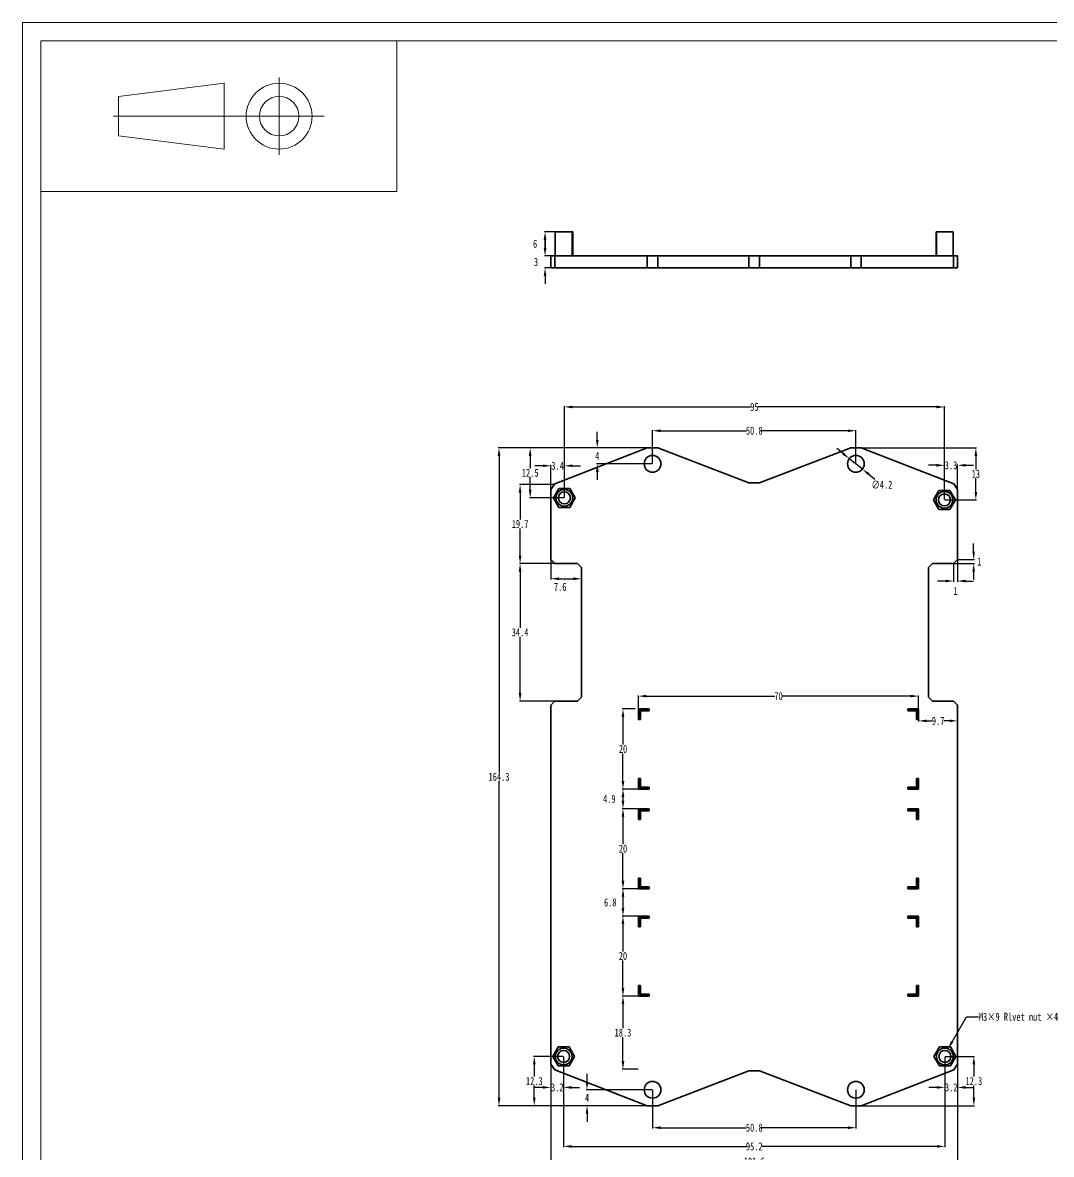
# Model space of a CAD drawing. Header units: millimetres. Extents: x 229 to 826, y -148 to 277.
# Drawn here: x 229 to 486, y -5.8 to 276.9 of the extents above; entities that cross this region are included whole.
import ezdxf
from ezdxf import colors
from ezdxf.entities.mleader import LeaderData, LeaderLine
from ezdxf.math import Vec2, Vec3

# ---------------------------------------------------------------- set-up
doc = ezdxf.new("R2010")
doc.units = ezdxf.units.MM
doc.header["$MEASUREMENT"] = 0
for name, color, linetype, lineweight in [('图框', 7, 'Continuous', 15), ('尺寸线层', 3, 'Continuous', 15), ('粗实线层', 7, 'Continuous', 35), ('细实线', 7, 'Continuous', 20)]:
    doc.layers.add(name, color=color, linetype=linetype, lineweight=lineweight)
doc.styles.add('标准', font='simfang.ttf', dxfattribs={"width": 0.667})
doc.dimstyles.new('STANDARD_ACAD', dxfattribs={"dimtxt": 0.18, "dimasz": 0.18, "dimexe": 0.18, "dimexo": 0.0625, "dimgap": 0.09, "dimtad": 0, "dimtih": 1, "dimtoh": 1, "dimdec": 4, "dimzin": 0, "dimdsep": 46, "dimtxsty": 'Standard', "dimcen": 0.09, "dimadec": 0, "dimazin": 0, "dimtfac": 1, "dimtdec": 4, "dimtofl": 0, "dimtmove": 0, "dimatfit": 3, "dimfxl": 1, "dimtolj": 1, "dimtzin": 0, "dimarcsym": 0})

# ---------------------------------------------------------------- blocks, each defined once
blk = doc.blocks.new('第一投影标识')
at = {"layer": '细实线'}
for p, q in [((5.756, -2.751), (5.756, -0.886)), ((1.75, -1.818), (6.848, -1.818))]:
    blk.add_line(p, q, dxfattribs=at)
for points in [[(0, 0), (8.598, 0), (8.598, -3.637), (0, -3.637)], [(4.426, -2.615), (1.875, -2.297), (1.875, -1.34), (4.426, -1.021)]]:
    blk.add_lwpolyline(points, close=True, dxfattribs=at)
for radius in [0.797, 0.478]:
    blk.add_circle((5.756, -1.818), radius, dxfattribs=at)
blk = doc.blocks.new('*D185')
at = {"layer": 'Defpoints', "color": 0, "transparency": 16777216}
for p in [(364.15, 18.66), (459.4, 18.66), (459.4, -3.82)]:
    blk.add_point(p, dxfattribs=at)
at = {"layer": '尺寸线层', "color": 0, "lineweight": -2, "transparency": 16777216}
for p, q in [((364.15, 18.6), (364.15, -4)), ((459.4, 18.6), (459.4, -4)), ((366.15, -3.82), (409.84, -3.82)), ((457.4, -3.82), (413.71, -3.82))]:
    blk.add_line(p, q, dxfattribs=at)
at = {"layer": '尺寸线层', "color": 0, "transparency": 16777216}
for points in [[(366.15, -3.48), (366.15, -4.15), (364.15, -3.82)], [(457.4, -3.48), (457.4, -4.15), (459.4, -3.82)]]:
    blk.add_solid(points, dxfattribs=at)
at = {"layer": '尺寸线层', "color": 0, "transparency": 16777216, "insert": (411.77, -3.82), "char_height": 2, "attachment_point": 5, "style": '标准'}
blk.add_mtext('\\A1;95.2', dxfattribs=at)
blk = doc.blocks.new('*D186')
at = {"layer": 'Defpoints', "color": 0, "transparency": 16777216}
for p in [(360.97, 18.66), (364.15, 18.66), (360.97, 10.92)]:
    blk.add_point(p, dxfattribs=at)
at = {"layer": '尺寸线层', "color": 0, "lineweight": -2, "transparency": 16777216}
for p, q in [((360.97, 18.6), (360.97, 10.74)), ((364.15, 18.6), (364.15, 10.74)), ((358.97, 10.92), (356.97, 10.92)), ((366.15, 10.92), (368.15, 10.92))]:
    blk.add_line(p, q, dxfattribs=at)
at = {"layer": '尺寸线层', "color": 0, "transparency": 16777216}
for points in [[(358.97, 11.26), (358.97, 10.59), (360.97, 10.92)], [(366.15, 11.26), (366.15, 10.59), (364.15, 10.92)]]:
    blk.add_solid(points, dxfattribs=at)
at = {"layer": '尺寸线层', "color": 0, "transparency": 16777216, "insert": (362.56, 10.92), "char_height": 2, "attachment_point": 5, "style": '标准'}
blk.add_mtext('\\A1;3.2', dxfattribs=at)
blk = doc.blocks.new('*D187')
at = {"layer": 'Defpoints', "color": 0, "transparency": 16777216}
for p in [(459.4, 18.66), (462.57, 18.66), (462.57, 10.92)]:
    blk.add_point(p, dxfattribs=at)
at = {"layer": '尺寸线层', "color": 0, "lineweight": -2, "transparency": 16777216}
for p, q in [((459.4, 18.6), (459.4, 10.74)), ((462.57, 18.6), (462.57, 10.74)), ((457.4, 10.92), (455.4, 10.92)), ((464.57, 10.92), (466.57, 10.92))]:
    blk.add_line(p, q, dxfattribs=at)
at = {"layer": '尺寸线层', "color": 0, "transparency": 16777216}
for points in [[(457.4, 11.26), (457.4, 10.59), (459.4, 10.92)], [(464.57, 11.26), (464.57, 10.59), (462.57, 10.92)]]:
    blk.add_solid(points, dxfattribs=at)
at = {"layer": '尺寸线层', "color": 0, "transparency": 16777216, "insert": (460.98, 10.92), "char_height": 2, "attachment_point": 5, "style": '标准'}
blk.add_mtext('\\A1;3.2', dxfattribs=at)
blk = doc.blocks.new('*D188')
at = {"layer": 'Defpoints', "color": 0, "transparency": 16777216}
for p in [(459.29, 180.91), (364.33, 158.21), (459.29, 157.7)]:
    blk.add_point(p, dxfattribs=at)
at = {"layer": '尺寸线层', "color": 0, "lineweight": -2, "transparency": 16777216}
for p, q in [((364.33, 158.27), (364.33, 181.09)), ((459.29, 157.76), (459.29, 181.09)), ((366.33, 180.91), (410.85, 180.91)), ((457.29, 180.91), (412.77, 180.91))]:
    blk.add_line(p, q, dxfattribs=at)
at = {"layer": '尺寸线层', "color": 0, "transparency": 16777216}
for points in [[(366.33, 181.24), (366.33, 180.57), (364.33, 180.91)], [(457.29, 181.24), (457.29, 180.57), (459.29, 180.91)]]:
    blk.add_solid(points, dxfattribs=at)
at = {"layer": '尺寸线层', "color": 0, "transparency": 16777216, "insert": (411.81, 180.91), "char_height": 2, "attachment_point": 5, "style": '标准'}
blk.add_mtext('\\A1;95', dxfattribs=at)
blk = doc.blocks.new('*D189')
at = {"layer": 'Defpoints', "color": 0, "transparency": 16777216}
for p in [(360.97, 166.22), (360.97, 158.21), (364.33, 158.21)]:
    blk.add_point(p, dxfattribs=at)
at = {"layer": '尺寸线层', "color": 0, "lineweight": -2, "transparency": 16777216}
for p, q in [((358.97, 166.22), (356.97, 166.22)), ((360.97, 158.27), (360.97, 166.4)), ((364.33, 158.27), (364.33, 166.4)), ((366.33, 166.22), (368.33, 166.22))]:
    blk.add_line(p, q, dxfattribs=at)
at = {"layer": '尺寸线层', "color": 0, "transparency": 16777216}
for points in [[(358.97, 166.55), (358.97, 165.88), (360.97, 166.22)], [(366.33, 166.55), (366.33, 165.88), (364.33, 166.22)]]:
    blk.add_solid(points, dxfattribs=at)
at = {"layer": '尺寸线层', "color": 0, "transparency": 16777216, "insert": (362.65, 166.22), "char_height": 2, "attachment_point": 5, "style": '标准'}
blk.add_mtext('\\A1;3.4', dxfattribs=at)
blk = doc.blocks.new('*D190')
at = {"layer": 'Defpoints', "color": 0, "transparency": 16777216}
for p in [(462.57, 166.34), (459.29, 157.7), (462.57, 157.7)]:
    blk.add_point(p, dxfattribs=at)
at = {"layer": '尺寸线层', "color": 0, "lineweight": -2, "transparency": 16777216}
for p, q in [((457.29, 166.34), (455.29, 166.34)), ((459.29, 157.76), (459.29, 166.52)), ((462.57, 157.76), (462.57, 166.52)), ((464.57, 166.34), (466.57, 166.34))]:
    blk.add_line(p, q, dxfattribs=at)
at = {"layer": '尺寸线层', "color": 0, "transparency": 16777216}
for points in [[(457.29, 166.67), (457.29, 166), (459.29, 166.34)], [(464.57, 166.67), (464.57, 166), (462.57, 166.34)]]:
    blk.add_solid(points, dxfattribs=at)
at = {"layer": '尺寸线层', "color": 0, "transparency": 16777216, "insert": (460.93, 166.34), "char_height": 2, "attachment_point": 5, "style": '标准'}
blk.add_mtext('\\A1;3.3', dxfattribs=at)
blk = doc.blocks.new('*D191')
at = {"layer": 'Defpoints', "color": 0, "transparency": 16777216}
for p in [(355.79, 170.69), (385.06, 170.69), (364.33, 158.21)]:
    blk.add_point(p, dxfattribs=at)
at = {"layer": '尺寸线层', "color": 0, "lineweight": -2, "transparency": 16777216}
for p, q in [((385, 170.69), (355.61, 170.69)), ((355.79, 168.69), (355.79, 165.55)), ((355.79, 160.21), (355.79, 163.34)), ((364.27, 158.21), (355.61, 158.21))]:
    blk.add_line(p, q, dxfattribs=at)
at = {"layer": '尺寸线层', "color": 0, "transparency": 16777216}
for points in [[(355.45, 168.69), (356.12, 168.69), (355.79, 170.69)], [(355.45, 160.21), (356.12, 160.21), (355.79, 158.21)]]:
    blk.add_solid(points, dxfattribs=at)
at = {"layer": '尺寸线层', "color": 0, "transparency": 16777216, "insert": (355.79, 164.45), "char_height": 2, "attachment_point": 5, "style": '标准'}
blk.add_mtext('\\A1;12.5', dxfattribs=at)
blk = doc.blocks.new('*D192')
at = {"layer": 'Defpoints', "color": 0, "transparency": 16777216}
for p in [(438.48, 170.69), (467.14, 170.69), (459.29, 157.7)]:
    blk.add_point(p, dxfattribs=at)
at = {"layer": '尺寸线层', "color": 0, "lineweight": -2, "transparency": 16777216}
for p, q in [((438.54, 170.69), (467.32, 170.69)), ((467.14, 168.69), (467.14, 165.29)), ((467.14, 159.7), (467.14, 163.09)), ((459.35, 157.7), (467.32, 157.7))]:
    blk.add_line(p, q, dxfattribs=at)
at = {"layer": '尺寸线层', "color": 0, "transparency": 16777216}
for points in [[(466.81, 168.69), (467.47, 168.69), (467.14, 170.69)], [(466.81, 159.7), (467.47, 159.7), (467.14, 157.7)]]:
    blk.add_solid(points, dxfattribs=at)
at = {"layer": '尺寸线层', "color": 0, "transparency": 16777216, "insert": (467.14, 164.19), "char_height": 2, "attachment_point": 5, "style": '标准'}
blk.add_mtext('\\A1;13', dxfattribs=at)
blk = doc.blocks.new('*D193')
at = {"layer": 'Defpoints', "color": 0, "transparency": 16777216}
for p in [(364.15, 18.66), (356.82, 6.34), (385.06, 6.34)]:
    blk.add_point(p, dxfattribs=at)
at = {"layer": '尺寸线层', "color": 0, "lineweight": -2, "transparency": 16777216}
for p, q in [((364.09, 18.66), (356.64, 18.66)), ((356.82, 16.66), (356.82, 13.61)), ((356.82, 8.34), (356.82, 11.39)), ((385, 6.34), (356.64, 6.34))]:
    blk.add_line(p, q, dxfattribs=at)
at = {"layer": '尺寸线层', "color": 0, "transparency": 16777216}
for points in [[(356.49, 16.66), (357.15, 16.66), (356.82, 18.66)], [(356.49, 8.34), (357.15, 8.34), (356.82, 6.34)]]:
    blk.add_solid(points, dxfattribs=at)
at = {"layer": '尺寸线层', "color": 0, "transparency": 16777216, "insert": (356.82, 12.5), "char_height": 2, "attachment_point": 5, "style": '标准'}
blk.add_mtext('\\A1;12.3', dxfattribs=at)
blk = doc.blocks.new('*D194')
at = {"layer": 'Defpoints', "color": 0, "transparency": 16777216}
for p in [(459.4, 18.66), (438.48, 6.34), (466.64, 6.34)]:
    blk.add_point(p, dxfattribs=at)
at = {"layer": '尺寸线层', "color": 0, "lineweight": -2, "transparency": 16777216}
for p, q in [((459.46, 18.66), (466.82, 18.66)), ((466.64, 16.66), (466.64, 13.61)), ((466.64, 8.34), (466.64, 11.39)), ((438.54, 6.34), (466.82, 6.34))]:
    blk.add_line(p, q, dxfattribs=at)
at = {"layer": '尺寸线层', "color": 0, "transparency": 16777216}
for points in [[(466.31, 16.66), (466.98, 16.66), (466.64, 18.66)], [(466.31, 8.34), (466.98, 8.34), (466.64, 6.34)]]:
    blk.add_solid(points, dxfattribs=at)
at = {"layer": '尺寸线层', "color": 0, "transparency": 16777216, "insert": (466.64, 12.5), "char_height": 2, "attachment_point": 5, "style": '标准'}
blk.add_mtext('\\A1;12.3', dxfattribs=at)
blk = doc.blocks.new('*D195')
at = {"layer": 'Defpoints', "color": 0, "transparency": 16777216}
for p in [(360.97, 16.49), (462.57, 16.49), (462.57, -7.59)]:
    blk.add_point(p, dxfattribs=at)
at = {"layer": '尺寸线层', "color": 0, "lineweight": -2, "transparency": 16777216}
for p, q in [((360.97, 16.43), (360.97, -7.77)), ((462.57, 16.43), (462.57, -7.77)), ((362.97, -7.59), (409.4, -7.59)), ((460.57, -7.59), (414.14, -7.59))]:
    blk.add_line(p, q, dxfattribs=at)
at = {"layer": '尺寸线层', "color": 0, "transparency": 16777216}
for points in [[(362.97, -7.25), (362.97, -7.92), (360.97, -7.59)], [(460.57, -7.25), (460.57, -7.92), (462.57, -7.59)]]:
    blk.add_solid(points, dxfattribs=at)
at = {"layer": '尺寸线层', "color": 0, "transparency": 16777216, "insert": (411.77, -7.59), "char_height": 2, "attachment_point": 5, "style": '标准'}
blk.add_mtext('\\A1;101.6', dxfattribs=at)
blk = doc.blocks.new('*D196')
at = {"layer": 'Defpoints', "color": 0, "transparency": 16777216}
for p in [(348.01, 170.69), (385.06, 170.69), (385.06, 6.34)]:
    blk.add_point(p, dxfattribs=at)
at = {"layer": '尺寸线层', "color": 0, "lineweight": -2, "transparency": 16777216}
for p, q in [((385, 170.69), (347.83, 170.69)), ((348.01, 168.69), (348.01, 89.62)), ((348.01, 8.34), (348.01, 87.41)), ((385, 6.34), (347.83, 6.34))]:
    blk.add_line(p, q, dxfattribs=at)
at = {"layer": '尺寸线层', "color": 0, "transparency": 16777216}
for points in [[(347.68, 168.69), (348.35, 168.69), (348.01, 170.69)], [(347.68, 8.34), (348.35, 8.34), (348.01, 6.34)]]:
    blk.add_solid(points, dxfattribs=at)
at = {"layer": '尺寸线层', "color": 0, "transparency": 16777216, "insert": (348.01, 88.51), "char_height": 2, "attachment_point": 5, "style": '标准'}
blk.add_mtext('\\A1;164.3', dxfattribs=at)
blk = doc.blocks.new('*D197')
at = {"layer": 'Defpoints', "color": 0, "transparency": 16777216}
for p in [(362.06, 224.66), (359.51, 218.66), (362.06, 218.66)]:
    blk.add_point(p, dxfattribs=at)
at = {"layer": '尺寸线层', "color": 0, "lineweight": -2, "transparency": 16777216}
for p, q in [((361.99, 224.66), (359.33, 224.66)), ((359.51, 222.66), (359.51, 220.66)), ((361.99, 218.66), (359.33, 218.66))]:
    blk.add_line(p, q, dxfattribs=at)
at = {"layer": '尺寸线层', "color": 0, "transparency": 16777216}
for points in [[(359.17, 222.66), (359.84, 222.66), (359.51, 224.66)], [(359.17, 220.66), (359.84, 220.66), (359.51, 218.66)]]:
    blk.add_solid(points, dxfattribs=at)
at = {"layer": '尺寸线层', "color": 0, "transparency": 16777216, "insert": (357.02, 221.66), "char_height": 2, "attachment_point": 5, "style": '标准'}
blk.add_mtext('\\A1;6', dxfattribs=at)
blk = doc.blocks.new('*D198')
at = {"layer": 'Defpoints', "color": 0, "transparency": 16777216}
for p in [(360.97, 218.63), (359.51, 215.66), (360.97, 215.66)]:
    blk.add_point(p, dxfattribs=at)
at = {"layer": '尺寸线层', "color": 0, "lineweight": -2, "transparency": 16777216}
for p, q in [((359.51, 220.63), (359.51, 222.63)), ((360.91, 218.63), (359.33, 218.63)), ((360.91, 215.66), (359.33, 215.66)), ((359.51, 213.66), (359.51, 211.66))]:
    blk.add_line(p, q, dxfattribs=at)
at = {"layer": '尺寸线层', "color": 0, "transparency": 16777216}
for points in [[(359.17, 220.63), (359.84, 220.63), (359.51, 218.63)], [(359.17, 213.66), (359.84, 213.66), (359.51, 215.66)]]:
    blk.add_solid(points, dxfattribs=at)
at = {"layer": '尺寸线层', "color": 0, "transparency": 16777216, "insert": (357.24, 217.15), "char_height": 2, "attachment_point": 5, "style": '标准'}
blk.add_mtext('\\A1;3', dxfattribs=at)
blk = doc.blocks.new('*D199')
at = {"layer": 'Defpoints', "color": 0, "transparency": 16777216}
for p in [(361.97, 161.54), (353.27, 141.79), (361.97, 141.79)]:
    blk.add_point(p, dxfattribs=at)
at = {"layer": '尺寸线层', "color": 0, "lineweight": -2, "transparency": 16777216}
for p, q in [((361.91, 161.54), (353.09, 161.54)), ((353.27, 159.54), (353.27, 152.77)), ((353.27, 143.79), (353.27, 150.56)), ((361.91, 141.79), (353.09, 141.79))]:
    blk.add_line(p, q, dxfattribs=at)
at = {"layer": '尺寸线层', "color": 0, "transparency": 16777216}
for points in [[(352.93, 159.54), (353.6, 159.54), (353.27, 161.54)], [(352.93, 143.79), (353.6, 143.79), (353.27, 141.79)]]:
    blk.add_solid(points, dxfattribs=at)
at = {"layer": '尺寸线层', "color": 0, "transparency": 16777216, "insert": (353.27, 151.67), "char_height": 2, "attachment_point": 5, "style": '标准'}
blk.add_mtext('\\A1;19.7', dxfattribs=at)
blk = doc.blocks.new('*D200')
at = {"layer": 'Defpoints', "color": 0, "transparency": 16777216}
for p in [(361.97, 141.79), (353.27, 107.42), (361.97, 107.42)]:
    blk.add_point(p, dxfattribs=at)
at = {"layer": '尺寸线层', "color": 0, "lineweight": -2, "transparency": 16777216}
for p, q in [((361.91, 141.79), (353.09, 141.79)), ((353.27, 139.79), (353.27, 125.71)), ((353.27, 109.42), (353.27, 123.5)), ((361.91, 107.42), (353.09, 107.42))]:
    blk.add_line(p, q, dxfattribs=at)
at = {"layer": '尺寸线层', "color": 0, "transparency": 16777216}
for points in [[(352.93, 139.79), (353.6, 139.79), (353.27, 141.79)], [(352.93, 109.42), (353.6, 109.42), (353.27, 107.42)]]:
    blk.add_solid(points, dxfattribs=at)
at = {"layer": '尺寸线层', "color": 0, "transparency": 16777216, "insert": (353.27, 124.61), "char_height": 2, "attachment_point": 5, "style": '标准'}
blk.add_mtext('\\A1;34.4', dxfattribs=at)
blk = doc.blocks.new('*D201')
at = {"layer": 'Defpoints', "color": 0, "transparency": 16777216}
for p in [(360.97, 142.79), (368.6, 140.79), (368.6, 138)]:
    blk.add_point(p, dxfattribs=at)
at = {"layer": '尺寸线层', "color": 0, "lineweight": -2, "transparency": 16777216}
for p, q in [((360.97, 142.73), (360.97, 137.82)), ((368.6, 140.73), (368.6, 137.82)), ((362.97, 138), (366.6, 138))]:
    blk.add_line(p, q, dxfattribs=at)
at = {"layer": '尺寸线层', "color": 0, "transparency": 16777216}
for points in [[(362.97, 138.33), (362.97, 137.66), (360.97, 138)], [(366.6, 138.33), (366.6, 137.66), (368.6, 138)]]:
    blk.add_solid(points, dxfattribs=at)
at = {"layer": '尺寸线层', "color": 0, "transparency": 16777216, "insert": (363.29, 135.95), "char_height": 2, "attachment_point": 5, "style": '标准'}
blk.add_mtext('\\A1;7.6', dxfattribs=at)
blk = doc.blocks.new('*D202')
at = {"layer": 'Defpoints', "color": 0, "transparency": 16777216}
for p in [(461.57, 141.79), (462.57, 142.79), (466.59, 142.79)]:
    blk.add_point(p, dxfattribs=at)
at = {"layer": '尺寸线层', "color": 0, "lineweight": -2, "transparency": 16777216}
for p, q in [((466.59, 144.79), (466.59, 146.79)), ((461.64, 141.79), (466.77, 141.79)), ((462.64, 142.79), (466.77, 142.79)), ((466.59, 139.79), (466.59, 137.79))]:
    blk.add_line(p, q, dxfattribs=at)
at = {"layer": '尺寸线层', "color": 0, "transparency": 16777216}
for points in [[(466.26, 144.79), (466.92, 144.79), (466.59, 142.79)], [(466.26, 139.79), (466.92, 139.79), (466.59, 141.79)]]:
    blk.add_solid(points, dxfattribs=at)
at = {"layer": '尺寸线层', "color": 0, "transparency": 16777216, "insert": (468, 142.29), "char_height": 2, "attachment_point": 5, "style": '标准'}
blk.add_mtext('\\A1;1', dxfattribs=at)
blk = doc.blocks.new('*D203')
at = {"layer": 'Defpoints', "color": 0, "transparency": 16777216}
for p in [(461.57, 141.79), (462.57, 142.79), (461.57, 137.43)]:
    blk.add_point(p, dxfattribs=at)
at = {"layer": '尺寸线层', "color": 0, "lineweight": -2, "transparency": 16777216}
for p, q in [((461.57, 141.73), (461.57, 137.25)), ((462.57, 142.73), (462.57, 137.25)), ((459.57, 137.43), (457.57, 137.43)), ((464.57, 137.43), (466.57, 137.43))]:
    blk.add_line(p, q, dxfattribs=at)
at = {"layer": '尺寸线层', "color": 0, "transparency": 16777216}
for points in [[(459.57, 137.76), (459.57, 137.09), (461.57, 137.43)], [(464.57, 137.76), (464.57, 137.09), (462.57, 137.43)]]:
    blk.add_solid(points, dxfattribs=at)
at = {"layer": '尺寸线层', "color": 0, "transparency": 16777216, "insert": (462.07, 134.94), "char_height": 2, "attachment_point": 5, "style": '标准'}
blk.add_mtext('\\A1;1', dxfattribs=at)
blk = doc.blocks.new('*D204')
at = {"layer": 'Defpoints', "color": 0, "transparency": 16777216}
for p in [(452.84, 108.67), (382.84, 105.46), (452.84, 105.46)]:
    blk.add_point(p, dxfattribs=at)
at = {"layer": '尺寸线层', "color": 0, "lineweight": -2, "transparency": 16777216}
for p, q in [((382.84, 105.52), (382.84, 108.85)), ((384.84, 108.67), (416.89, 108.67)), ((450.84, 108.67), (418.8, 108.67)), ((452.84, 105.52), (452.84, 108.85))]:
    blk.add_line(p, q, dxfattribs=at)
at = {"layer": '尺寸线层', "color": 0, "transparency": 16777216}
for points in [[(384.84, 109.01), (384.84, 108.34), (382.84, 108.67)], [(450.84, 109.01), (450.84, 108.34), (452.84, 108.67)]]:
    blk.add_solid(points, dxfattribs=at)
at = {"layer": '尺寸线层', "color": 0, "transparency": 16777216, "insert": (417.84, 108.67), "char_height": 2, "attachment_point": 5, "style": '标准'}
blk.add_mtext('\\A1;70', dxfattribs=at)
blk = doc.blocks.new('*D205')
at = {"layer": 'Defpoints', "color": 0, "transparency": 16777216}
for p in [(382.04, 105.46), (378.98, 85.46), (382.84, 85.46)]:
    blk.add_point(p, dxfattribs=at)
at = {"layer": '尺寸线层', "color": 0, "lineweight": -2, "transparency": 16777216}
for p, q in [((381.98, 105.46), (378.8, 105.46)), ((378.98, 103.46), (378.98, 96.56)), ((378.98, 87.46), (378.98, 94.36)), ((382.78, 85.46), (378.8, 85.46))]:
    blk.add_line(p, q, dxfattribs=at)
at = {"layer": '尺寸线层', "color": 0, "transparency": 16777216}
for points in [[(378.64, 103.46), (379.31, 103.46), (378.98, 105.46)], [(378.64, 87.46), (379.31, 87.46), (378.98, 85.46)]]:
    blk.add_solid(points, dxfattribs=at)
at = {"layer": '尺寸线层', "color": 0, "transparency": 16777216, "insert": (378.98, 95.46), "char_height": 2, "attachment_point": 5, "style": '标准'}
blk.add_mtext('\\A1;20', dxfattribs=at)
blk = doc.blocks.new('*D206')
at = {"layer": 'Defpoints', "color": 0, "transparency": 16777216}
for p in [(382.84, 80.55), (378.98, 60.55), (382.84, 60.55)]:
    blk.add_point(p, dxfattribs=at)
at = {"layer": '尺寸线层', "color": 0, "lineweight": -2, "transparency": 16777216}
for p, q in [((382.78, 80.55), (378.8, 80.55)), ((378.98, 78.55), (378.98, 71.65)), ((378.98, 62.55), (378.98, 69.45)), ((382.78, 60.55), (378.8, 60.55))]:
    blk.add_line(p, q, dxfattribs=at)
at = {"layer": '尺寸线层', "color": 0, "transparency": 16777216}
for points in [[(378.64, 78.55), (379.31, 78.55), (378.98, 80.55)], [(378.64, 62.55), (379.31, 62.55), (378.98, 60.55)]]:
    blk.add_solid(points, dxfattribs=at)
at = {"layer": '尺寸线层', "color": 0, "transparency": 16777216, "insert": (378.98, 70.55), "char_height": 2, "attachment_point": 5, "style": '标准'}
blk.add_mtext('\\A1;20', dxfattribs=at)
blk = doc.blocks.new('*D207')
at = {"layer": 'Defpoints', "color": 0, "transparency": 16777216}
for p in [(382.84, 53.74), (378.97, 33.74), (382.84, 33.74)]:
    blk.add_point(p, dxfattribs=at)
at = {"layer": '尺寸线层', "color": 0, "lineweight": -2, "transparency": 16777216}
for p, q in [((382.78, 53.74), (378.79, 53.74)), ((378.97, 51.74), (378.97, 44.84)), ((378.97, 35.74), (378.97, 42.64)), ((382.78, 33.74), (378.79, 33.74))]:
    blk.add_line(p, q, dxfattribs=at)
at = {"layer": '尺寸线层', "color": 0, "transparency": 16777216}
for points in [[(378.64, 51.74), (379.31, 51.74), (378.97, 53.74)], [(378.64, 35.74), (379.31, 35.74), (378.97, 33.74)]]:
    blk.add_solid(points, dxfattribs=at)
at = {"layer": '尺寸线层', "color": 0, "transparency": 16777216, "insert": (378.97, 43.74), "char_height": 2, "attachment_point": 5, "style": '标准'}
blk.add_mtext('\\A1;20', dxfattribs=at)
blk = doc.blocks.new('*D211')
at = {"layer": 'Defpoints', "color": 0, "transparency": 16777216}
for p in [(452.84, 102.8), (462.57, 102.8), (462.57, 102.49)]:
    blk.add_point(p, dxfattribs=at)
at = {"layer": '尺寸线层', "color": 0, "lineweight": -2, "transparency": 16777216}
for p, q in [((452.84, 102.73), (452.84, 102.31)), ((454.84, 102.49), (456.25, 102.49)), ((460.57, 102.49), (459.16, 102.49)), ((462.57, 102.73), (462.57, 102.31))]:
    blk.add_line(p, q, dxfattribs=at)
at = {"layer": '尺寸线层', "color": 0, "transparency": 16777216}
for points in [[(454.84, 102.82), (454.84, 102.16), (452.84, 102.49)], [(460.57, 102.82), (460.57, 102.16), (462.57, 102.49)]]:
    blk.add_solid(points, dxfattribs=at)
at = {"layer": '尺寸线层', "color": 0, "transparency": 16777216, "insert": (457.71, 102.49), "char_height": 2, "attachment_point": 5, "style": '标准'}
blk.add_mtext('\\A1;9.7', dxfattribs=at)
blk = doc.blocks.new('*D212')
at = {"layer": 'Defpoints', "color": 0, "transparency": 16777216}
for p in [(378.98, 85.46), (378.98, 80.55), (379.78, 80.55)]:
    blk.add_point(p, dxfattribs=at)
at = {"layer": '尺寸线层', "color": 0, "lineweight": -2, "transparency": 16777216}
for p, q in [((379.04, 85.46), (379.16, 85.46)), ((378.98, 83.46), (378.98, 82.55)), ((379.72, 80.55), (378.8, 80.55))]:
    blk.add_line(p, q, dxfattribs=at)
at = {"layer": '尺寸线层', "color": 0, "transparency": 16777216}
for points in [[(378.64, 83.46), (379.31, 83.46), (378.98, 85.46)], [(378.64, 82.55), (379.31, 82.55), (378.98, 80.55)]]:
    blk.add_solid(points, dxfattribs=at)
at = {"layer": '尺寸线层', "color": 0, "transparency": 16777216, "insert": (375.56, 83.01), "char_height": 2, "attachment_point": 5, "style": '标准'}
blk.add_mtext('\\A1;4.9', dxfattribs=at)
blk = doc.blocks.new('*D213')
at = {"layer": 'Defpoints', "color": 0, "transparency": 16777216}
for p in [(378.98, 60.55), (378.98, 53.74), (378.98, 53.74)]:
    blk.add_point(p, dxfattribs=at)
at = {"layer": '尺寸线层', "color": 0, "lineweight": -2, "transparency": 16777216}
for p, q in [((379.04, 60.55), (379.16, 60.55)), ((378.98, 58.55), (378.98, 55.74)), ((379.04, 53.74), (379.16, 53.74))]:
    blk.add_line(p, q, dxfattribs=at)
at = {"layer": '尺寸线层', "color": 0, "transparency": 16777216}
for points in [[(378.64, 58.55), (379.31, 58.55), (378.98, 60.55)], [(378.64, 55.74), (379.31, 55.74), (378.98, 53.74)]]:
    blk.add_solid(points, dxfattribs=at)
at = {"layer": '尺寸线层', "color": 0, "transparency": 16777216, "insert": (375.8, 57.14), "char_height": 2, "attachment_point": 5, "style": '标准'}
blk.add_mtext('\\A1;6.8', dxfattribs=at)
blk = doc.blocks.new('*D214')
at = {"layer": 'Defpoints', "color": 0, "transparency": 16777216}
for p in [(382.84, 33.74), (378.97, 15.49), (382.84, 15.49)]:
    blk.add_point(p, dxfattribs=at)
at = {"layer": '尺寸线层', "color": 0, "lineweight": -2, "transparency": 16777216}
for p, q in [((382.78, 33.74), (378.79, 33.74)), ((378.97, 31.74), (378.97, 25.72)), ((378.97, 17.49), (378.97, 23.51)), ((382.78, 15.49), (378.79, 15.49))]:
    blk.add_line(p, q, dxfattribs=at)
at = {"layer": '尺寸线层', "color": 0, "transparency": 16777216}
for points in [[(378.64, 31.74), (379.31, 31.74), (378.97, 33.74)], [(378.64, 17.49), (379.31, 17.49), (378.97, 15.49)]]:
    blk.add_solid(points, dxfattribs=at)
at = {"layer": '尺寸线层', "color": 0, "transparency": 16777216, "insert": (378.97, 24.61), "char_height": 2, "attachment_point": 5, "style": '标准'}
blk.add_mtext('\\A1;18.3', dxfattribs=at)
blk = doc.blocks.new('*D215')
at = {"layer": 'Defpoints', "color": 0, "transparency": 16777216}
for p in [(437.17, 174.97), (386.37, 166.69), (437.17, 166.69)]:
    blk.add_point(p, dxfattribs=at)
at = {"layer": '尺寸线层', "color": 0, "lineweight": -2, "transparency": 16777216}
for p, q in [((386.37, 166.75), (386.37, 175.15)), ((388.37, 174.97), (409.84, 174.97)), ((435.17, 174.97), (413.7, 174.97)), ((437.17, 166.75), (437.17, 175.15))]:
    blk.add_line(p, q, dxfattribs=at)
at = {"layer": '尺寸线层', "color": 0, "transparency": 16777216}
for points in [[(388.37, 175.3), (388.37, 174.63), (386.37, 174.97)], [(435.17, 175.3), (435.17, 174.63), (437.17, 174.97)]]:
    blk.add_solid(points, dxfattribs=at)
at = {"layer": '尺寸线层', "color": 0, "transparency": 16777216, "insert": (411.77, 174.97), "char_height": 2, "attachment_point": 5, "style": '标准'}
blk.add_mtext('\\A1;50.8', dxfattribs=at)
blk = doc.blocks.new('*D216')
at = {"layer": 'Defpoints', "color": 0, "transparency": 16777216}
for p in [(372.56, 170.69), (387.67, 170.69), (386.37, 166.69)]:
    blk.add_point(p, dxfattribs=at)
at = {"layer": '尺寸线层', "color": 0, "lineweight": -2, "transparency": 16777216}
for p, q in [((372.56, 172.69), (372.56, 174.69)), ((387.61, 170.69), (372.38, 170.69)), ((386.3, 166.69), (372.38, 166.69)), ((372.56, 164.69), (372.56, 162.69))]:
    blk.add_line(p, q, dxfattribs=at)
at = {"layer": '尺寸线层', "color": 0, "transparency": 16777216}
for points in [[(372.22, 172.69), (372.89, 172.69), (372.56, 170.69)], [(372.22, 164.69), (372.89, 164.69), (372.56, 166.69)]]:
    blk.add_solid(points, dxfattribs=at)
at = {"layer": '尺寸线层', "color": 0, "transparency": 16777216, "insert": (372.56, 168.69), "char_height": 2, "attachment_point": 5, "style": '标准'}
blk.add_mtext('\\A1;4', dxfattribs=at)
blk = doc.blocks.new('*D217')
at = {"layer": 'Defpoints', "color": 0, "transparency": 16777216}
for p in [(386.37, 10.34), (437.17, 10.34), (437.17, 0.85)]:
    blk.add_point(p, dxfattribs=at)
at = {"layer": '尺寸线层', "color": 0, "lineweight": -2, "transparency": 16777216}
for p, q in [((386.37, 10.28), (386.37, 0.67)), ((437.17, 10.28), (437.17, 0.67)), ((388.37, 0.85), (409.84, 0.85)), ((435.17, 0.85), (413.7, 0.85))]:
    blk.add_line(p, q, dxfattribs=at)
at = {"layer": '尺寸线层', "color": 0, "transparency": 16777216}
for points in [[(388.37, 1.19), (388.37, 0.52), (386.37, 0.85)], [(435.17, 1.19), (435.17, 0.52), (437.17, 0.85)]]:
    blk.add_solid(points, dxfattribs=at)
at = {"layer": '尺寸线层', "color": 0, "transparency": 16777216, "insert": (411.77, 0.85), "char_height": 2, "attachment_point": 5, "style": '标准'}
blk.add_mtext('\\A1;50.8', dxfattribs=at)
blk = doc.blocks.new('*D218')
at = {"layer": 'Defpoints', "color": 0, "transparency": 16777216}
for p in [(386.37, 10.34), (370, 6.34), (385.06, 6.34)]:
    blk.add_point(p, dxfattribs=at)
at = {"layer": '尺寸线层', "color": 0, "lineweight": -2, "transparency": 16777216}
for p, q in [((370, 12.34), (370, 14.34)), ((386.3, 10.34), (369.82, 10.34)), ((385, 6.34), (369.82, 6.34)), ((370, 4.34), (370, 2.34))]:
    blk.add_line(p, q, dxfattribs=at)
at = {"layer": '尺寸线层', "color": 0, "transparency": 16777216}
for points in [[(369.66, 12.34), (370.33, 12.34), (370, 10.34)], [(369.66, 4.34), (370.33, 4.34), (370, 6.34)]]:
    blk.add_solid(points, dxfattribs=at)
at = {"layer": '尺寸线层', "color": 0, "transparency": 16777216, "insert": (370, 8.34), "char_height": 2, "attachment_point": 5, "style": '标准'}
blk.add_mtext('\\A1;4', dxfattribs=at)
blk = doc.blocks.new('*D219')
at = {"layer": 'Defpoints', "color": 0, "transparency": 16777216}
for p in [(435.53, 168), (438.81, 165.37)]:
    blk.add_point(p, dxfattribs=at)
at = {"layer": '尺寸线层', "color": 0, "lineweight": -2, "transparency": 16777216}
for p, q in [((433.97, 169.25), (432.41, 170.5)), ((435.53, 168), (437.09, 166.75)), ((437.09, 166.75), (437.25, 166.62)), ((438.81, 165.37), (437.25, 166.62)), ((440.37, 164.12), (441.93, 162.87))]:
    blk.add_line(p, q, dxfattribs=at)
at = {"layer": '尺寸线层', "color": 0, "transparency": 16777216}
for points in [[(434.18, 169.51), (433.76, 168.99), (435.53, 168)], [(440.58, 164.38), (440.16, 163.86), (438.81, 165.37)]]:
    blk.add_solid(points, dxfattribs=at)
at = {"layer": '尺寸线层', "color": 0, "transparency": 16777216, "insert": (443.66, 161.48), "char_height": 2, "attachment_point": 5, "style": '标准'}
blk.add_mtext('\\A1;∅4.2', dxfattribs=at)

msp = doc.modelspace()

# ---------------------------------------------------------------- hatches: boundary and pattern name
at = {"layer": '尺寸线层', "true_color": 0xcd2027}
h = msp.add_hatch(dxfattribs=at)
h.set_pattern_fill('ANSI31', color=242)
h.paths.add_polyline_path([(383.34, 104.96), (385.51, 104.96), (385.51, 105.46), (382.84, 105.46), (382.84, 102.8), (383.34, 102.8)])
h.paths.add_polyline_path([(385.51, 85.96), (383.34, 85.96), (383.34, 88.13), (382.84, 88.13), (382.84, 85.46), (385.51, 85.46)])
h.paths.add_polyline_path([(383.34, 80.05), (385.51, 80.05), (385.51, 80.55), (382.84, 80.55), (382.84, 77.88), (383.34, 77.88)])
h.paths.add_polyline_path([(385.51, 61.05), (383.34, 61.05), (383.34, 63.21), (382.84, 63.21), (382.84, 60.55), (385.51, 60.55)])
h.paths.add_polyline_path([(385.51, 53.74), (382.84, 53.74), (382.84, 51.07), (383.34, 51.07), (383.34, 53.24), (385.51, 53.24)])
h.paths.add_polyline_path([(383.34, 36.4), (382.84, 36.4), (382.84, 33.74), (385.51, 33.74), (385.51, 34.24), (383.34, 34.24)])
h.paths.add_polyline_path([(452.84, 36.4), (452.34, 36.4), (452.34, 34.24), (450.18, 34.24), (450.18, 33.74), (452.84, 33.74)])
h.paths.add_polyline_path([(452.84, 53.74), (450.18, 53.74), (450.18, 53.24), (452.34, 53.24), (452.34, 51.07), (452.84, 51.07)])
h.paths.add_polyline_path([(452.84, 63.21), (452.34, 63.21), (452.34, 61.05), (450.18, 61.05), (450.18, 60.55), (452.84, 60.55)])
h.paths.add_polyline_path([(452.84, 80.55), (450.18, 80.55), (450.18, 80.05), (452.34, 80.05), (452.34, 77.88), (452.84, 77.88)])
h.paths.add_polyline_path([(452.84, 88.13), (452.34, 88.13), (452.34, 85.96), (450.18, 85.96), (450.18, 85.46), (452.84, 85.46)])
h.paths.add_polyline_path([(452.84, 105.46), (450.18, 105.46), (450.18, 104.96), (452.34, 104.96), (452.34, 102.8), (452.84, 102.8)])

# ---------------------------------------------------------------- linework, layer by layer
at = {"layer": '图框'}
for points in [[(826.35, 276.92), (228.99, 276.92), (228.99, -148.18), (826.35, -148.18)], [(821.78, 272.35), (233.56, 272.35), (233.56, -143.61), (821.78, -143.61)]]:
    msp.add_lwpolyline(points, close=True, dxfattribs=at)
at = {"layer": '粗实线层'}
for p, q in [((362.06, 224.66), (362.06, 218.66)), ((362.06, 224.66), (366.25, 224.66)), ((366.25, 224.66), (362.06, 224.66)), ((366.43, 224.66), (366.25, 224.66)), ((366.25, 224.66), (366.43, 224.66)), ((366.25, 224.66), (366.25, 218.66)), ((366.43, 224.66), (366.43, 218.66)), ((457.19, 218.66), (457.19, 224.66)), ((457.19, 224.66), (457.19, 218.66)), ((457.19, 224.66), (457.3, 224.66)), ((457.3, 224.66), (457.19, 224.66)), ((461.49, 224.66), (457.3, 224.66)), ((457.3, 224.66), (461.49, 224.66)), ((457.3, 218.66), (457.3, 224.66)), ((461.49, 224.66), (461.49, 218.66)), ((462.57, 218.66), (360.97, 218.66)), ((360.97, 218.66), (360.97, 215.66)), ((361.97, 215.66), (361.97, 218.66)), ((366.43, 218.66), (361.97, 218.66)), ((361.97, 218.66), (362.06, 218.66)), ((385.06, 215.66), (385.06, 218.66)), ((387.67, 215.66), (387.67, 218.66)), ((410.46, 215.66), (410.46, 218.66)), ((413.07, 215.66), (413.07, 218.66)), ((435.87, 215.66), (435.87, 218.66)), ((438.48, 215.66), (438.48, 218.66)), ((461.57, 218.66), (457.19, 218.66)), ((461.49, 218.66), (461.57, 218.66)), ((461.57, 215.66), (461.57, 218.66)), ((462.57, 215.66), (462.57, 218.66)), ((360.97, 215.66), (462.57, 215.66)), ((361.59, 158.21), (362.96, 160.58)), ((362.96, 160.58), (365.7, 160.58)), ((365.7, 160.58), (367.07, 158.21)), ((456.54, 157.7), (457.92, 160.08)), ((457.92, 160.08), (460.66, 160.08)), ((460.66, 160.08), (462.03, 157.7)), ((362.96, 155.83), (361.59, 158.21)), ((365.7, 155.83), (362.96, 155.83)), ((367.07, 158.21), (365.7, 155.83)), ((457.92, 155.33), (456.54, 157.7)), ((462.03, 157.7), (460.66, 155.33)), ((460.66, 155.33), (457.92, 155.33)), ((382.84, 102.8), (382.84, 105.46)), ((382.84, 105.46), (385.51, 105.46)), ((385.51, 104.96), (383.34, 104.96)), ((383.34, 104.96), (383.34, 102.8)), ((385.51, 105.46), (385.51, 104.96)), ((452.84, 105.46), (450.18, 105.46)), ((450.18, 105.46), (450.18, 104.96)), ((450.18, 104.96), (452.34, 104.96)), ((452.34, 104.96), (452.34, 102.8)), ((452.84, 102.8), (452.84, 105.46)), ((383.34, 102.8), (382.84, 102.8)), ((452.34, 102.8), (452.84, 102.8)), ((382.84, 88.13), (382.84, 85.46)), ((383.34, 88.13), (382.84, 88.13)), ((383.34, 85.96), (383.34, 88.13)), ((452.34, 85.96), (452.34, 88.13)), ((452.34, 88.13), (452.84, 88.13)), ((452.84, 88.13), (452.84, 85.46)), ((382.84, 85.46), (385.51, 85.46)), ((385.51, 85.96), (383.34, 85.96)), ((385.51, 85.46), (385.51, 85.96)), ((450.18, 85.46), (450.18, 85.96)), ((450.18, 85.96), (452.34, 85.96)), ((452.84, 85.46), (450.18, 85.46)), ((382.84, 77.88), (382.84, 80.55)), ((382.84, 80.55), (385.51, 80.55)), ((385.51, 80.05), (383.34, 80.05)), ((383.34, 80.05), (383.34, 77.88)), ((385.51, 80.55), (385.51, 80.05)), ((452.84, 80.55), (450.18, 80.55)), ((450.18, 80.55), (450.18, 80.05)), ((450.18, 80.05), (452.34, 80.05)), ((452.34, 80.05), (452.34, 77.88)), ((452.84, 77.88), (452.84, 80.55)), ((383.34, 77.88), (382.84, 77.88)), ((452.34, 77.88), (452.84, 77.88)), ((382.84, 63.21), (382.84, 60.55)), ((383.34, 63.21), (382.84, 63.21)), ((383.34, 61.05), (383.34, 63.21)), ((452.34, 61.05), (452.34, 63.21)), ((452.34, 63.21), (452.84, 63.21)), ((452.84, 63.21), (452.84, 60.55)), ((382.84, 60.55), (385.51, 60.55)), ((385.51, 61.05), (383.34, 61.05)), ((385.51, 60.55), (385.51, 61.05)), ((450.18, 60.55), (450.18, 61.05)), ((450.18, 61.05), (452.34, 61.05)), ((452.84, 60.55), (450.18, 60.55)), ((382.84, 51.07), (382.84, 53.74)), ((382.84, 53.74), (385.51, 53.74)), ((385.51, 53.74), (385.51, 53.24)), ((452.84, 53.74), (450.18, 53.74)), ((450.18, 53.74), (450.18, 53.24)), ((452.84, 51.07), (452.84, 53.74)), ((383.34, 51.07), (382.84, 51.07)), ((385.51, 53.24), (383.34, 53.24)), ((383.34, 53.24), (383.34, 51.07)), ((450.18, 53.24), (452.34, 53.24)), ((452.34, 53.24), (452.34, 51.07)), ((452.34, 51.07), (452.84, 51.07)), ((382.84, 36.4), (382.84, 33.74)), ((383.34, 36.4), (382.84, 36.4)), ((383.34, 34.24), (383.34, 36.4)), ((385.51, 34.24), (383.34, 34.24)), ((385.51, 33.74), (385.51, 34.24)), ((450.18, 33.74), (450.18, 34.24)), ((450.18, 34.24), (452.34, 34.24)), ((452.34, 34.24), (452.34, 36.4)), ((452.34, 36.4), (452.84, 36.4)), ((452.84, 36.4), (452.84, 33.74)), ((382.84, 33.74), (385.51, 33.74)), ((452.84, 33.74), (450.18, 33.74)), ((361.41, 18.66), (362.78, 21.04)), ((362.78, 21.04), (365.52, 21.04)), ((365.52, 21.04), (366.89, 18.66)), ((456.65, 18.66), (458.02, 21.04)), ((458.02, 21.04), (460.77, 21.04)), ((460.77, 21.04), (462.14, 18.66)), ((362.78, 16.29), (361.41, 18.66)), ((366.89, 18.66), (365.52, 16.29)), ((458.02, 16.29), (456.65, 18.66)), ((462.14, 18.66), (460.77, 16.29)), ((365.52, 16.29), (362.78, 16.29)), ((460.77, 16.29), (458.02, 16.29))]:
    msp.add_line(p, q, dxfattribs=at)
msp.add_lwpolyline([(385.06, 170.69), (387.67, 170.69), (410.46, 161.93), (413.07, 161.93), (435.87, 170.69), (438.48, 170.69), (461.64, 161.68), (462.57, 160.32), (462.57, 142.79), (461.57, 141.79), (456.31, 141.79), (455.31, 140.79), (455.31, 108.42), (456.31, 107.42), (461.57, 107.42), (462.57, 106.42), (462.57, 16.71), (461.64, 15.34), (438.48, 6.34), (435.87, 6.34), (413.07, 15.09), (410.46, 15.09), (387.67, 6.34), (385.06, 6.34), (361.91, 15.34), (360.97, 16.7), (360.97, 106.42), (361.97, 107.42), (367.6, 107.42), (368.6, 108.42), (368.6, 140.79), (367.6, 141.79), (361.97, 141.79), (360.97, 142.79), (360.97, 160.32), (361.91, 161.69)], close=True, dxfattribs=at)
for centre, radius in [((386.37, 166.69), 2.1), ((437.17, 166.69), 2.1), ((364.33, 158.21), 1.5), ((459.29, 157.7), 1.5), ((364.15, 18.66), 1.5), ((459.4, 18.66), 1.5), ((386.37, 10.34), 2.1), ((437.17, 10.34), 2.1)]:
    msp.add_circle(centre, radius, dxfattribs=at)
at = {"layer": '粗实线层', "extrusion": (0, 0, -1)}
for centre, radius in [((-364.33, 158.21), 2.09), ((-459.29, 157.7), 2.09), ((-364.15, 18.66), 2.09), ((-459.4, 18.66), 2.1)]:
    msp.add_circle(centre, radius, dxfattribs=at)

# ---------------------------------------------------------------- block references
at = {"layer": '粗实线层', "xscale": 10.33905390838226, "yscale": 10.33905390838226, "zscale": 10.33905390838226}
msp.add_blockref('第一投影标识', (233.56, 272.35), dxfattribs=at)

# ---------------------------------------------------------------- dimensions: what is measured, and where the dimension line sits
at = {"layer": '尺寸线层'}
for base, p1, p2, picture, middle in [((359.51, 218.66), (362.06, 224.66), (362.06, 218.66), '*D197', (357.02, 221.66)), ((359.51, 215.66), (360.97, 218.63), (360.97, 215.66), '*D198', (357.24, 217.15)), ((466.59, 142.79), (461.57, 141.79), (462.57, 142.79), '*D202', (468, 142.29)), ((378.98, 80.55), (378.98, 85.46), (379.78, 80.55), '*D212', (375.56, 83.01)), ((378.98, 53.74), (378.98, 60.55), (378.98, 53.74), '*D213', (375.8, 57.14))]:
    dim = msp.add_linear_dim(base=base, p1=p1, p2=p2, angle=90, dimstyle='STANDARD_ACAD', override={"dimtxt": 2, "dimasz": 2, "dimdec": 1, "dimzin": 8, "dimtxsty": '标准', "dimtdec": 1, "dimtmove": 2}, dxfattribs=at)
    dim.commit()
    dim.dimension.update_dxf_attribs({"geometry": picture, "text_midpoint": middle, "dimtype": 160})
for base, p1, p2, override, picture, middle in [((459.29, 180.91), (364.33, 158.21), (459.29, 157.7), {"dimtxt": 2, "dimasz": 2, "dimdec": 1, "dimzin": 8, "dimtxsty": '标准', "dimtdec": 1, "dimtmove": 2}, '*D188', (411.81, 180.91)), ((437.17, 174.97), (386.37, 166.69), (437.17, 166.69), {"dimtxt": 2, "dimasz": 2, "dimdec": 1, "dimzin": 8, "dimtxsty": '标准', "dimtp": 0.2, "dimtm": 0.2, "dimtdec": 1, "dimtmove": 2}, '*D215', (411.77, 174.97)), ((360.97, 166.22), (364.33, 158.21), (360.97, 158.21), {"dimtxt": 2, "dimasz": 2, "dimdec": 1, "dimzin": 8, "dimtxsty": '标准', "dimtdec": 1, "dimtmove": 2}, '*D189', (362.65, 166.22)), ((462.57, 166.34), (459.29, 157.7), (462.57, 157.7), {"dimtxt": 2, "dimasz": 2, "dimdec": 1, "dimzin": 8, "dimtxsty": '标准', "dimtdec": 1, "dimtmove": 2}, '*D190', (460.93, 166.34)), ((452.84, 108.67), (382.84, 105.46), (452.84, 105.46), {"dimtxt": 2, "dimasz": 2, "dimdec": 1, "dimzin": 8, "dimtxsty": '标准', "dimtdec": 1, "dimtmove": 2}, '*D204', (417.84, 108.67)), ((462.57, 102.49), (452.84, 102.8), (462.57, 102.8), {"dimtxt": 2, "dimasz": 2, "dimdec": 1, "dimzin": 8, "dimtxsty": '标准', "dimtdec": 1, "dimtmove": 2}, '*D211', (457.71, 102.49)), ((360.97, 10.92), (364.15, 18.66), (360.97, 18.66), {"dimtxt": 2, "dimasz": 2, "dimdec": 1, "dimzin": 8, "dimtxsty": '标准', "dimtdec": 1, "dimtmove": 2}, '*D186', (362.56, 10.92)), ((459.3959, -3.8156), (364.1514, 18.6628), (459.3959, 18.6608), {"dimtxt": 2, "dimasz": 2, "dimdec": 1, "dimzin": 8, "dimtxsty": '标准', "dimtdec": 1, "dimtmove": 2}, '*D185', (411.7737, -3.8156)), ((462.57, 10.92), (459.4, 18.66), (462.57, 18.66), {"dimtxt": 2, "dimasz": 2, "dimdec": 1, "dimzin": 8, "dimtxsty": '标准', "dimtdec": 1, "dimtmove": 2}, '*D187', (460.98, 10.92)), ((462.57, -7.59), (360.97, 16.49), (462.57, 16.49), {"dimtxt": 2, "dimasz": 2, "dimdec": 1, "dimzin": 8, "dimtxsty": '标准', "dimtdec": 1, "dimtmove": 2}, '*D195', (411.77, -7.59)), ((437.17, 0.85), (386.37, 10.34), (437.17, 10.34), {"dimtxt": 2, "dimasz": 2, "dimdec": 1, "dimzin": 8, "dimtxsty": '标准', "dimtp": 0.2, "dimtm": 0.2, "dimtdec": 1, "dimtmove": 2}, '*D217', (411.77, 0.85))]:
    dim = msp.add_linear_dim(base=base, p1=p1, p2=p2, dimstyle='STANDARD_ACAD', override=override, dxfattribs=at)
    dim.commit()
    dim.dimension.update_dxf_attribs({"geometry": picture, "text_midpoint": middle})
for base, p1, p2, override, picture, middle in [((372.56, 170.69), (386.37, 166.69), (387.67, 170.69), {"dimtxt": 2, "dimasz": 2, "dimdec": 1, "dimzin": 8, "dimtxsty": '标准', "dimtp": 0.2, "dimtm": 0.2, "dimtdec": 1, "dimtmove": 2}, '*D216', (372.56, 168.69)), ((348.0123, 170.6856), (385.0598, 6.34), (385.0598, 170.6856), {"dimtxt": 2, "dimasz": 2, "dimdec": 1, "dimzin": 8, "dimtxsty": '标准', "dimtdec": 1, "dimtmove": 2}, '*D196', (348.0123, 88.5128)), ((355.79, 170.69), (364.33, 158.21), (385.06, 170.69), {"dimtxt": 2, "dimasz": 2, "dimdec": 1, "dimzin": 8, "dimtxsty": '标准', "dimtdec": 1, "dimtmove": 2}, '*D191', (355.79, 164.45)), ((467.14, 170.69), (459.29, 157.7), (438.48, 170.69), {"dimtxt": 2, "dimasz": 2, "dimdec": 1, "dimzin": 8, "dimtxsty": '标准', "dimtdec": 1, "dimtmove": 2}, '*D192', (467.14, 164.19)), ((353.2664, 141.7931), (361.9738, 161.5378), (361.9738, 141.7931), {"dimtxt": 2, "dimasz": 2, "dimdec": 1, "dimzin": 8, "dimtxsty": '标准', "dimtdec": 1, "dimtmove": 2}, '*D199', (353.2664, 151.6655)), ((353.27, 107.42), (361.97, 141.79), (361.97, 107.42), {"dimtxt": 2, "dimasz": 2, "dimdec": 1, "dimzin": 8, "dimtxsty": '标准', "dimtdec": 1, "dimtmove": 2}, '*D200', (353.27, 124.61)), ((378.98, 85.46), (382.04, 105.46), (382.84, 85.46), {"dimtxt": 2, "dimasz": 2, "dimdec": 1, "dimzin": 8, "dimtxsty": '标准', "dimtdec": 1, "dimtmove": 2}, '*D205', (378.98, 95.46)), ((378.98, 60.55), (382.84, 80.55), (382.84, 60.55), {"dimtxt": 2, "dimasz": 2, "dimdec": 1, "dimzin": 8, "dimtxsty": '标准', "dimtdec": 1, "dimtmove": 2}, '*D206', (378.98, 70.55)), ((378.97, 33.74), (382.84, 53.74), (382.84, 33.74), {"dimtxt": 2, "dimasz": 2, "dimdec": 1, "dimzin": 8, "dimtxsty": '标准', "dimtdec": 1, "dimtmove": 2}, '*D207', (378.97, 43.74)), ((378.973, 15.4878), (382.8423, 33.7394), (382.8423, 15.4878), {"dimtxt": 2, "dimasz": 2, "dimdec": 1, "dimzin": 8, "dimtxsty": '标准', "dimtdec": 1, "dimtmove": 2}, '*D214', (378.973, 24.6136)), ((356.82, 6.34), (364.15, 18.66), (385.06, 6.34), {"dimtxt": 2, "dimasz": 2, "dimdec": 1, "dimzin": 8, "dimtxsty": '标准', "dimtdec": 1, "dimtmove": 2}, '*D193', (356.82, 12.5)), ((466.64, 6.34), (459.4, 18.66), (438.48, 6.34), {"dimtxt": 2, "dimasz": 2, "dimdec": 1, "dimzin": 8, "dimtxsty": '标准', "dimtdec": 1, "dimtmove": 2}, '*D194', (466.64, 12.5)), ((370, 6.34), (386.37, 10.34), (385.06, 6.34), {"dimtxt": 2, "dimasz": 2, "dimdec": 1, "dimzin": 8, "dimtxsty": '标准', "dimtp": 0.2, "dimtm": 0.2, "dimtdec": 1, "dimtmove": 2}, '*D218', (370, 8.34))]:
    dim = msp.add_linear_dim(base=base, p1=p1, p2=p2, angle=90, dimstyle='STANDARD_ACAD', override=override, dxfattribs=at)
    dim.commit()
    dim.dimension.update_dxf_attribs({"geometry": picture, "text_midpoint": middle})
dim = msp.add_diameter_dim_2p(p1=(435.53, 168), p2=(438.81, 165.37), dimstyle='STANDARD_ACAD', override={"dimtxt": 2, "dimasz": 2, "dimdec": 1, "dimzin": 8, "dimtxsty": '标准', "dimtp": 0.2, "dimtm": 0.2, "dimtdec": 1, "dimtmove": 2}, dxfattribs=at)
dim.commit()
dim.dimension.update_dxf_attribs({"geometry": '*D219', "text_midpoint": (443.66, 161.48), "dimtype": 163})
for base, p1, p2, picture, middle in [((368.6, 138), (360.97, 142.79), (368.6, 140.79), '*D201', (363.29, 135.95)), ((461.57, 137.43), (462.57, 142.79), (461.57, 141.79), '*D203', (462.07, 134.94))]:
    dim = msp.add_linear_dim(base=base, p1=p1, p2=p2, dimstyle='STANDARD_ACAD', override={"dimtxt": 2, "dimasz": 2, "dimdec": 1, "dimzin": 8, "dimtxsty": '标准', "dimtdec": 1, "dimtmove": 2}, dxfattribs=at)
    dim.commit()
    dim.dimension.update_dxf_attribs({"geometry": picture, "text_midpoint": middle, "dimtype": 160})

# ---------------------------------------------------------------- leaders
ml = msp.add_multileader_mtext('Standard', dxfattribs=at)
ml.set_content('M3×9 Rlvet nut ×4', color=256, style='标准')
ml.set_leader_properties()
ml.build(insert=Vec2(0, 0))
ml.multileader.update_dxf_attribs({"text_right_attachment_type": 6, "dogleg_length": 3, "arrow_head_size": 2})
ctx = ml.context
ctx.base_point, ctx.char_height, ctx.arrow_head_size, ctx.landing_gap_size, ctx.plane_origin = Vec3(467.78, 28.56), 2, 2, 0.09, Vec3(460.2, 20.6)
ctx.right_attachment = 6
notes = []
notes.append((ctx, [(0, (1, 1, 0), (464.78, 28.56), (1, 0), 3, [(0, [(460.2, 20.6)], 0, [])])]))
ctx.mtext.insert, ctx.mtext.flow_direction = Vec3(467.87, 29.57), 5
for ctx, leaders in notes:
    for number, flags, end, landing, length, lines in leaders:
        leader = LeaderData()
        leader.index, (leader.has_last_leader_line, leader.has_dogleg_vector, leader.attachment_direction) = number, flags
        leader.last_leader_point, leader.dogleg_vector, leader.dogleg_length = Vec3(end), Vec3(landing), length
        for number, points, colour, breaks in lines:
            line = LeaderLine()
            line.index, line.vertices, line.color, line.breaks = number, Vec3.list(points), colors.encode_raw_color(colour), breaks
            leader.lines.append(line)
        ctx.leaders.append(leader)

doc.saveas('drawing.dxf')
